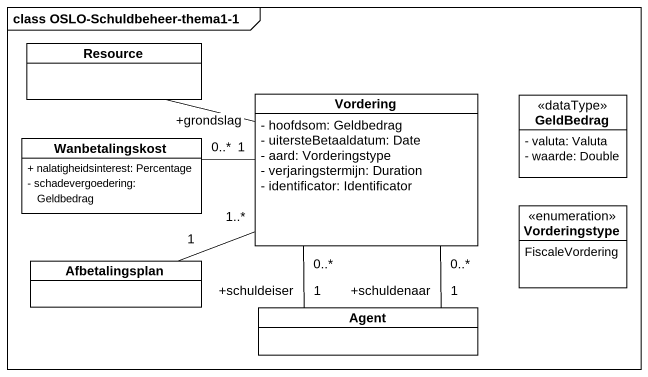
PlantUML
@startuml
mainframe class OSLO-Schuldbeheer-thema1-1
hide circle
hide empty members
skinparam classAttributeIconSize 0
class Resource
class Vordering {
  - hoofdsom: Geldbedrag
  - uitersteBetaaldatum: Date
  - aard: Vorderingstype
  - verjaringstermijn: Duration
  - identificator: Identificator
}
class GeldBedrag <<dataType>> {
  - valuta: Valuta
  - waarde: Double
}
class Wanbetalingskost {
  + nalatigheidsinterest: Percentage
  - schadevergoedering: Geldbedrag
}
enum Vorderingstype {
  FiscaleVordering
}
class Afbetalingsplan
class "Agent" as Agent_
Vordering -left- "+grondslag" Resource
Vordering "1" -left- "0..*" Wanbetalingskost
Vordering "1..*" -left- "1" Afbetalingsplan
Vordering "0..*" -- "+schuldenaar\n1" Agent_
Vordering "0..*" -- "+schuldeiser\n1" Agent_
@enduml
